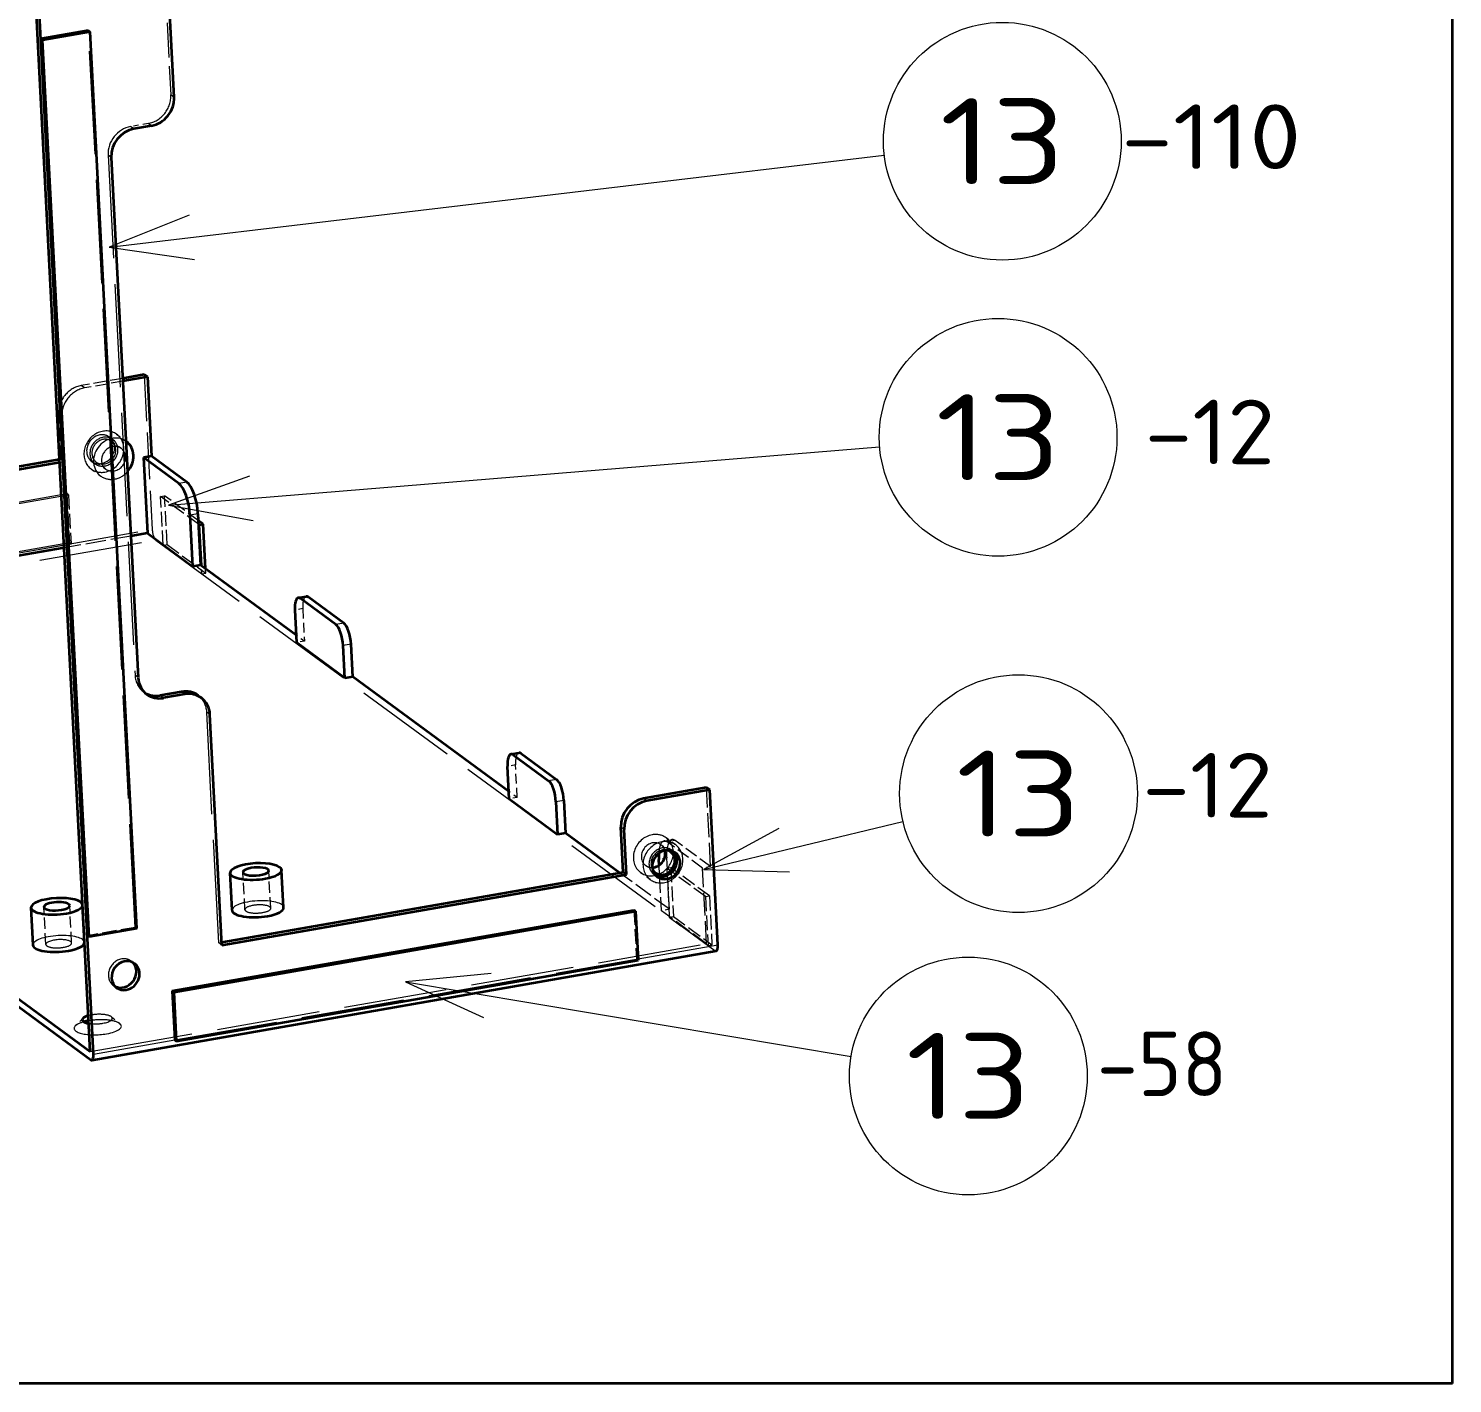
# Model space of a CAD drawing. Extents: x 23 to 417, y 3 to 294.
# Drawn here: x 123.17 to 156.29, y 131.49 to 163 of the extents above; entities that cross this region are included whole.
import ezdxf
from ezdxf.enums import TextEntityAlignment as Align

# ---------------------------------------------------------------- set-up
doc = ezdxf.new("R2010")
doc.units = 0
doc.linetypes.add('DASHED', pattern=[15, 12, -3])
doc.layers.get('0').update_dxf_attribs({"lineweight": 13})
doc.styles.get("Standard").update_dxf_attribs({"font": 'isocp.shx'})

# ---------------------------------------------------------------- blocks, each defined once
blk = doc.blocks.new('BLOCK4708')
at = {"color": 7, "lineweight": 13}
blk.add_text('-12', height=7.5, dxfattribs=at).set_placement((131.58, -33.6), (146.73, -33.6), align=Align.FIT)
blk = doc.blocks.new('BLOCK4709')
at = {"color": 7, "lineweight": 13}
blk.add_text('-58', height=7.5, dxfattribs=at).set_placement((126.03, -107.05), (141.17, -107.05), align=Align.FIT)
blk = doc.blocks.new('BLOCK4710')
at = {"color": 7, "lineweight": 13}
blk.add_text('-12', height=7.5, dxfattribs=at).set_placement((131.31, -74.67), (146.46, -74.67), align=Align.FIT)
blk = doc.blocks.new('BLOCK4711')
at = {"color": 7, "lineweight": 13}
blk.add_text('-110', height=7.5, dxfattribs=at).set_placement((128.83, 0.72), (149.8, 0.72), align=Align.FIT)
blk = doc.blocks.new('BLOCK4720')
at = {"color": 7, "lineweight": 13}
blk.add_line((18.08, -38.36), (100.76, -31.59), dxfattribs=at)
blk.add_lwpolyline([(27.49, -34.99), (18.08, -38.36), (27.92, -40.15)], dxfattribs=at)
blk.add_circle((114.54, -30.47), 13.82, dxfattribs=at)
blk.add_text('13', height=10, dxfattribs=at).set_placement((107.27, -35.47), (121.81, -35.47), align=Align.FIT)
blk = doc.blocks.new('BLOCK4721')
at = {"color": 7, "lineweight": 13}
blk.add_line((45.62, -93.75), (97.45, -102.43), dxfattribs=at)
blk.add_lwpolyline([(55.58, -92.8), (45.62, -93.75), (54.72, -97.9)], dxfattribs=at)
blk.add_circle((111.08, -104.71), 13.82, dxfattribs=at)
blk.add_text('13', height=10, dxfattribs=at).set_placement((103.81, -109.71), (118.35, -109.71), align=Align.FIT)
blk = doc.blocks.new('BLOCK4722')
at = {"color": 7, "lineweight": 13}
blk.add_line((80.27, -80.72), (103.47, -75.13), dxfattribs=at)
blk.add_lwpolyline([(89.05, -75.94), (80.27, -80.72), (90.27, -80.97)], dxfattribs=at)
blk.add_circle((116.91, -71.89), 13.82, dxfattribs=at)
blk.add_text('13', height=10, dxfattribs=at).set_placement((109.64, -76.89), (124.18, -76.89), align=Align.FIT)
blk = doc.blocks.new('BLOCK4723')
at = {"color": 7, "lineweight": 13}
blk.add_line((11.2, -8.36), (101.3, 2.32), dxfattribs=at)
blk.add_lwpolyline([(20.49, -4.65), (11.2, -8.36), (21.1, -9.79)], dxfattribs=at)
blk.add_circle((115.03, 3.94), 13.82, dxfattribs=at)
blk.add_text('13', height=10, dxfattribs=at).set_placement((107.76, -1.06), (122.3, -1.06), align=Align.FIT)
blk = doc.blocks.new('BLOCK4732')
at = {"color": 7, "lineweight": 35}
for p, q in [((8.99, -101.88), (2.21, 28.61)), ((9.36, -102.16), (2.58, 28.33)), ((14.39, -87.57), (8.98, 16.67)), ((8.65, -88.41), (3.23, 15.83)), ((8.84, -88.54), (3.42, 15.7)), ((11.42, 2.05), (14.56, -58.41)), ((-41.11, -41.17), (5.41, -33.03)), ((-41.09, -41.5), (5.43, -33.37)), ((5.95, -43.32), (-56.02, -54.15)), ((-56.02, -54.15), (8.99, -101.88)), ((-55.97, -55.1), (9.04, -102.83)), ((57.65, -71.63), (39.51, -58.31)), ((24.29, -89.51), (22.9, -62.69)), ((24.27, -89.17), (70.96, -81.01)), ((24.29, -89.51), (71.33, -81.29)), ((18.51, -94.82), (72.2, -85.43)), ((18.7, -94.96), (72.39, -85.57)), ((9.16, -102.87), (81.74, -90.18)), ((18.99, -100.65), (72.69, -91.26))]:
    blk.add_line(p, q, dxfattribs=at)
at = {"color": 7, "linetype": 'DASHED', "lineweight": 13, "ltscale": 0.334552}
blk.add_line((17.65, 22.7), (18.34, 9.34), dxfattribs=at)
at = {"color": 7, "lineweight": 35, "ltscale": 0.334552}
blk.add_line((18.02, 22.42), (18.72, 9.06), dxfattribs=at)
at = {"color": 7, "lineweight": 35, "ltscale": 0.140971}
for p, q in [((8.79, 16.81), (3.23, 15.83)), ((8.98, 16.67), (3.42, 15.7)), ((14.39, -87.57), (8.84, -88.54))]:
    blk.add_line(p, q, dxfattribs=at)
at = {"color": 7, "lineweight": 35, "ltscale": 0.005814}
for p, q in [((8.79, 16.81), (8.98, 16.67)), ((3.23, 15.83), (3.42, 15.7)), ((72.2, -85.43), (72.39, -85.57)), ((8.65, -88.41), (8.84, -88.54)), ((18.51, -94.82), (18.7, -94.96)), ((18.81, -100.51), (18.99, -100.65))]:
    blk.add_line(p, q, dxfattribs=at)
at = {"color": 7, "linetype": 'DASHED', "lineweight": 13}
for p, q in [((14.2, -87.44), (8.79, 16.81)), ((11.05, 2.32), (14.19, -58.14)), ((-47.43, -46.4), (6.26, -37.01)), ((-47.24, -46.54), (6.45, -37.15)), ((-56.39, -53.88), (16.19, -41.19)), ((-55.97, -55.1), (16.61, -42.41)), ((-47.14, -52.09), (6.56, -42.7)), ((-46.95, -52.23), (6.75, -42.84)), ((16.61, -42.41), (81.62, -90.14)), ((23.92, -89.24), (22.52, -62.42)), ((8.99, -101.88), (80.64, -89.36)), ((9.04, -102.83), (81.62, -90.14)), ((18.81, -100.51), (72.68, -91.09)), ((18.81, -100.51), (72.5, -91.12))]:
    blk.add_line(p, q, dxfattribs=at)
at = {"color": 7, "linetype": 'DASHED', "lineweight": 13, "ltscale": 0.011627}
for p, q in [((18.72, 9.06), (18.34, 9.34)), ((14.05, 5.38), (13.68, 5.65)), ((16.09, 5.73), (15.71, 6.01)), ((11.42, 2.05), (11.05, 2.32)), ((8.31, -24.74), (7.94, -24.46)), ((5.68, -28.07), (5.31, -27.79)), ((11.23, -30.45), (11.6, -30.73)), ((5.95, -33.28), (5.58, -33)), ((9.16, -33.27), (9.53, -33.55)), ((14.56, -58.41), (14.19, -58.14)), ((15.19, -60.07), (15.57, -60.34)), ((22.9, -62.69), (22.52, -62.42)), ((76.61, -78.46), (76.98, -78.73)), ((74.54, -81.28), (74.91, -81.55)), ((24.29, -89.51), (23.92, -89.24)), ((13.75, -91.36), (14.13, -91.63)), ((11.68, -94.18), (12.06, -94.45))]:
    blk.add_line(p, q, dxfattribs=at)
at = {"color": 7, "linetype": 'DASHED', "lineweight": 13, "ltscale": 0.051689}
blk.add_line((15.71, 6.01), (13.68, 5.65), dxfattribs=at)
at = {"color": 7, "lineweight": 35, "ltscale": 0.051689}
blk.add_line((16.09, 5.73), (14.05, 5.38), dxfattribs=at)
at = {"color": 7, "linetype": 'DASHED', "lineweight": 13, "ltscale": 0.122345}
blk.add_line((12.76, -23.62), (7.94, -24.46), dxfattribs=at)
at = {"color": 7, "linetype": 'DASHED', "lineweight": 13, "ltscale": 0.113276}
blk.add_line((12.77, -23.96), (8.31, -24.74), dxfattribs=at)
at = {"color": 7, "lineweight": 35, "ltscale": 0.063356}
blk.add_line((15.25, -23.18), (12.76, -23.62), dxfattribs=at)
at = {"color": 7, "lineweight": 35, "ltscale": 0.072425}
blk.add_line((15.63, -23.46), (12.77, -23.96), dxfattribs=at)
at = {"color": 7, "lineweight": 35, "ltscale": 0.011627}
for p, q in [((15.63, -23.46), (15.25, -23.18)), ((21.52, -60.48), (21.9, -60.76)), ((81.01, -71.46), (80.63, -71.19)), ((71.33, -81.29), (70.96, -81.01))]:
    blk.add_line(p, q, dxfattribs=at)
at = {"color": 7, "linetype": 'DASHED', "lineweight": 13, "ltscale": 0.450738}
blk.add_line((15.25, -23.18), (16.19, -41.19), dxfattribs=at)
at = {"color": 7, "lineweight": 35, "ltscale": 0.230114}
blk.add_line((15.63, -23.46), (16.11, -32.65), dxfattribs=at)
at = {"color": 7, "linetype": 'DASHED', "lineweight": 13, "ltscale": 0.130539}
for p, q in [((5.58, -33), (5.31, -27.79)), ((5.95, -33.28), (5.68, -28.07))]:
    blk.add_line(p, q, dxfattribs=at)
at = {"color": 7, "linetype": 'DASHED', "lineweight": 13, "ltscale": 0.034882}
for p, q in [((11.45, -30.93), (12.58, -31.75)), ((9.09, -34.15), (10.21, -34.98)), ((9.68, -33.35), (10.8, -34.17)), ((77.05, -77.85), (75.93, -77.03)), ((76.46, -78.66), (75.33, -77.83)), ((74.09, -81.88), (72.97, -81.06)), ((74.68, -81.08), (73.56, -80.25))]:
    blk.add_line(p, q, dxfattribs=at)
at = {"color": 7, "linetype": 'DASHED', "lineweight": 13, "ltscale": 0.033783}
blk.add_line((12.05, -30.12), (13.14, -30.92), dxfattribs=at)
at = {"color": 7, "lineweight": 35, "ltscale": 0.001099}
blk.add_line((13.14, -30.92), (13.17, -30.95), dxfattribs=at)
at = {"color": 7, "linetype": 'DASHED', "lineweight": 13, "ltscale": 0.0042}
blk.add_line((5.41, -33.03), (5.58, -33), dxfattribs=at)
at = {"color": 7, "lineweight": 35, "ltscale": 0.023495}
for p, q in [((16.11, -32.65), (15.18, -32.81)), ((21.81, -45.32), (20.89, -45.48)), ((33.17, -49.13), (34.09, -48.97)), ((39.51, -58.31), (38.58, -58.47)), ((57.91, -67.3), (58.83, -67.14)), ((64.25, -76.48), (63.32, -76.64))]:
    blk.add_line(p, q, dxfattribs=at)
at = {"color": 7, "lineweight": 35, "ltscale": 0.1279}
for p, q in [((19.3, -35.84), (15.18, -32.81)), ((20.23, -35.68), (16.11, -32.65)), ((37.53, -52.23), (33.41, -49.21)), ((38.46, -52.07), (34.34, -49.04)), ((58.15, -67.37), (62.28, -70.4)), ((59.08, -67.21), (63.2, -70.24))]:
    blk.add_line(p, q, dxfattribs=at)
at = {"color": 7, "lineweight": 35, "ltscale": 0.220624}
blk.add_line((15.18, -32.81), (15.64, -41.62), dxfattribs=at)
at = {"color": 7, "linetype": 'DASHED', "lineweight": 13, "ltscale": 0.013269}
blk.add_line((5.43, -33.37), (5.95, -33.28), dxfattribs=at)
at = {"color": 7, "lineweight": 13, "ltscale": 0.023495}
for p, q in [((20.23, -35.68), (19.3, -35.84)), ((21.5, -39.35), (20.58, -39.51)), ((34.34, -49.04), (33.41, -49.21)), ((38.46, -52.07), (37.53, -52.23)), ((39.31, -54.52), (38.38, -54.68)), ((59.08, -67.21), (58.15, -67.37)), ((63.2, -70.24), (62.28, -70.4)), ((64.05, -72.68), (63.13, -72.85))]:
    blk.add_line(p, q, dxfattribs=at)
at = {"color": 7, "linetype": 'DASHED', "lineweight": 13, "ltscale": 0.005814}
for p, q in [((6.45, -37.15), (6.26, -37.01)), ((6.75, -42.84), (6.56, -42.7)), ((14.2, -87.44), (14.39, -87.57)), ((72.5, -91.12), (72.69, -91.26))]:
    blk.add_line(p, q, dxfattribs=at)
at = {"color": 7, "linetype": 'DASHED', "lineweight": 13, "ltscale": 0.142338}
for p, q in [((6.26, -37.01), (6.56, -42.7)), ((6.45, -37.15), (6.75, -42.84)), ((17.46, -43.03), (17.16, -37.34)), ((17.92, -42.95), (17.62, -37.26)), ((76.02, -80.56), (76.31, -86.25)), ((76.48, -80.48), (76.78, -86.17)), ((80.52, -83.86), (80.81, -89.55)), ((80.98, -83.78), (81.27, -89.47)), ((72.2, -85.43), (72.5, -91.12))]:
    blk.add_line(p, q, dxfattribs=at)
at = {"color": 7, "linetype": 'DASHED', "lineweight": 13, "ltscale": 0.011748}
for p, q in [((17.16, -37.34), (17.62, -37.26)), ((17.46, -43.03), (17.92, -42.95)), ((21.96, -46.33), (22.42, -46.25)), ((76.02, -80.56), (76.48, -80.48)), ((80.52, -83.86), (80.98, -83.78)), ((76.31, -86.25), (76.78, -86.17)), ((80.81, -89.55), (81.27, -89.47))]:
    blk.add_line(p, q, dxfattribs=at)
at = {"color": 7, "linetype": 'DASHED', "lineweight": 13, "ltscale": 0.136591}
blk.add_line((21.57, -40.58), (17.16, -37.34), dxfattribs=at)
at = {"color": 7, "linetype": 'DASHED', "lineweight": 13, "ltscale": 0.12153}
blk.add_line((21.54, -40.14), (17.62, -37.26), dxfattribs=at)
at = {"color": 7, "lineweight": 35, "ltscale": 0.149455}
for p, q in [((20.58, -39.51), (20.89, -45.48)), ((21.5, -39.35), (21.81, -45.32))]:
    blk.add_line(p, q, dxfattribs=at)
at = {"color": 7, "lineweight": 35, "ltscale": 0.017997}
blk.add_line((22.12, -40.57), (21.54, -40.14), dxfattribs=at)
at = {"color": 7, "lineweight": 35, "ltscale": 0.002936}
blk.add_line((21.66, -40.65), (21.57, -40.58), dxfattribs=at)
at = {"color": 7, "lineweight": 35, "ltscale": 0.011748}
blk.add_line((21.66, -40.65), (22.12, -40.57), dxfattribs=at)
at = {"color": 7, "lineweight": 35, "ltscale": 0.118615}
blk.add_line((21.91, -45.39), (21.66, -40.65), dxfattribs=at)
at = {"color": 7, "lineweight": 35, "ltscale": 0.129567}
blk.add_line((22.39, -45.74), (22.12, -40.57), dxfattribs=at)
at = {"color": 7, "linetype": 'DASHED', "lineweight": 13, "ltscale": 0.19703}
blk.add_line((13.71, -41.96), (5.95, -43.32), dxfattribs=at)
at = {"color": 7, "lineweight": 35, "ltscale": 0.04893}
blk.add_line((15.64, -41.62), (13.71, -41.96), dxfattribs=at)
at = {"color": 7, "lineweight": 35, "ltscale": 0.162782}
blk.add_line((15.64, -41.62), (20.89, -45.48), dxfattribs=at)
at = {"color": 7, "linetype": 'DASHED', "lineweight": 13, "ltscale": 0.139527}
for p, q in [((17.46, -43.03), (21.96, -46.33)), ((17.92, -42.95), (22.42, -46.25)), ((80.52, -83.86), (76.02, -80.56)), ((80.98, -83.78), (76.48, -80.48)), ((76.31, -86.25), (80.81, -89.55)), ((76.78, -86.17), (81.27, -89.47))]:
    blk.add_line(p, q, dxfattribs=at)
at = {"color": 7, "lineweight": 35, "ltscale": 0.344275}
blk.add_line((32.91, -53.47), (21.81, -45.32), dxfattribs=at)
at = {"color": 7, "linetype": 'DASHED', "lineweight": 13, "ltscale": 0.023723}
blk.add_line((21.96, -46.33), (21.91, -45.39), dxfattribs=at)
at = {"color": 7, "linetype": 'DASHED', "lineweight": 13, "ltscale": 0.012771}
blk.add_line((22.42, -46.25), (22.39, -45.74), dxfattribs=at)
at = {"color": 7, "linetype": 'DASHED', "lineweight": 13, "ltscale": 0.023495}
for p, q in [((33.69, -50.39), (32.76, -50.55)), ((33.88, -54.18), (32.96, -54.34)), ((58.43, -68.56), (57.5, -68.72)), ((58.62, -72.35), (57.7, -72.51)), ((75.69, -77.4), (76.62, -77.24)), ((76.99, -77.35), (76.06, -77.51)), ((76.01, -79.37), (75.08, -79.53)), ((81.11, -80.38), (80.18, -80.54)), ((76.32, -85.34), (75.39, -85.5))]:
    blk.add_line(p, q, dxfattribs=at)
at = {"color": 7, "lineweight": 35, "ltscale": 0.094927}
for p, q in [((32.76, -50.55), (32.96, -54.34)), ((39.51, -58.31), (39.31, -54.52)), ((38.58, -58.47), (38.38, -54.68)), ((57.7, -72.51), (57.5, -68.72)), ((63.13, -72.85), (63.32, -76.64)), ((64.05, -72.68), (64.25, -76.48))]:
    blk.add_line(p, q, dxfattribs=at)
at = {"color": 7, "linetype": 'DASHED', "lineweight": 13, "ltscale": 0.094927}
for p, q in [((33.69, -50.39), (33.88, -54.18)), ((58.62, -72.35), (58.43, -68.56))]:
    blk.add_line(p, q, dxfattribs=at)
at = {"color": 7, "linetype": 'DASHED', "lineweight": 13, "ltscale": 0.030123}
for p, q in [((33.88, -54.18), (32.91, -53.47)), ((58.62, -72.35), (57.65, -71.63))]:
    blk.add_line(p, q, dxfattribs=at)
at = {"color": 7, "lineweight": 35, "ltscale": 0.174409}
for p, q in [((38.58, -58.47), (32.96, -54.34)), ((57.7, -72.51), (63.32, -76.64))]:
    blk.add_line(p, q, dxfattribs=at)
at = {"color": 7, "lineweight": 35, "ltscale": 0.063035}
for p, q in [((19.6, -60.06), (17.11, -60.49)), ((19.97, -60.34), (17.49, -60.77))]:
    blk.add_line(p, q, dxfattribs=at)
at = {"color": 7, "lineweight": 13, "ltscale": 0.011627}
for p, q in [((17.49, -60.77), (17.11, -60.49)), ((19.97, -60.34), (19.6, -60.06)), ((73.69, -72.74), (73.32, -72.47)), ((71.06, -76.07), (70.69, -75.8))]:
    blk.add_line(p, q, dxfattribs=at)
at = {"color": 7, "lineweight": 35, "ltscale": 0.185701}
for p, q in [((80.63, -71.19), (73.32, -72.47)), ((81.01, -71.46), (73.69, -72.74))]:
    blk.add_line(p, q, dxfattribs=at)
at = {"color": 7, "linetype": 'DASHED', "lineweight": 13, "ltscale": 0.230114}
blk.add_line((81.11, -80.38), (80.63, -71.19), dxfattribs=at)
at = {"color": 7, "lineweight": 35, "ltscale": 0.450738}
blk.add_line((81.94, -89.47), (81.01, -71.46), dxfattribs=at)
at = {"color": 7, "lineweight": 35, "ltscale": 0.130539}
for p, q in [((70.96, -81.01), (70.69, -75.8)), ((71.33, -81.29), (71.06, -76.07))]:
    blk.add_line(p, q, dxfattribs=at)
at = {"color": 7, "lineweight": 35, "ltscale": 0.194715}
blk.add_line((70.53, -81.09), (64.25, -76.48), dxfattribs=at)
at = {"color": 7, "linetype": 'DASHED', "lineweight": 13, "ltscale": 0.1279}
for p, q in [((80.18, -80.54), (76.06, -77.51)), ((81.11, -80.38), (76.99, -77.35))]:
    blk.add_line(p, q, dxfattribs=at)
at = {"color": 7, "linetype": 'DASHED', "lineweight": 13, "ltscale": 0.149455}
blk.add_line((76.32, -85.34), (76.01, -79.37), dxfattribs=at)
at = {"color": 7, "lineweight": 35, "ltscale": 0.109126}
for p, q in [((25.47, -85.45), (25.24, -81.09)), ((31.46, -85.14), (31.23, -80.78)), ((2.33, -89.5), (2.1, -85.14)), ((8.32, -89.19), (8.09, -84.83))]:
    blk.add_line(p, q, dxfattribs=at)
at = {"color": 7, "linetype": 'DASHED', "lineweight": 13, "ltscale": 0.109126}
for p, q in [((26.97, -85.38), (26.74, -81.02)), ((29.96, -85.22), (29.74, -80.86)), ((3.82, -89.42), (3.6, -85.06)), ((6.82, -89.27), (6.59, -84.91))]:
    blk.add_line(p, q, dxfattribs=at)
at = {"color": 7, "linetype": 'DASHED', "lineweight": 13, "ltscale": 0.179683}
blk.add_line((76.32, -85.34), (70.53, -81.09), dxfattribs=at)
at = {"color": 7, "lineweight": 35, "ltscale": 0.017093}
blk.add_line((75.12, -80.21), (75.08, -79.53), dxfattribs=at)
at = {"color": 7, "linetype": 'DASHED', "lineweight": 13, "ltscale": 0.132362}
blk.add_line((75.39, -85.5), (75.12, -80.21), dxfattribs=at)
at = {"color": 7, "linetype": 'DASHED', "lineweight": 13, "ltscale": 0.220624}
blk.add_line((80.64, -89.36), (80.18, -80.54), dxfattribs=at)
at = {"color": 7, "lineweight": 35, "ltscale": 0.142338}
for p, q in [((72.39, -85.57), (72.69, -91.26)), ((18.51, -94.82), (18.81, -100.51)), ((18.7, -94.96), (18.99, -100.65))]:
    blk.add_line(p, q, dxfattribs=at)
at = {"color": 7, "linetype": 'DASHED', "lineweight": 13, "ltscale": 0.162782}
blk.add_line((80.64, -89.36), (75.39, -85.5), dxfattribs=at)
at = {"color": 7, "linetype": 'DASHED', "lineweight": 13, "ltscale": 0.140971}
blk.add_line((14.2, -87.44), (8.65, -88.41), dxfattribs=at)
at = {"color": 7, "linetype": 'DASHED', "lineweight": 13, "ltscale": 0.009069}
blk.add_line((23.92, -89.24), (24.27, -89.17), dxfattribs=at)
at = {"color": 7, "lineweight": 13, "ltscale": 0.235116}
blk.add_line((72.68, -91.09), (81.94, -89.47), dxfattribs=at)
at = {"color": 7, "linetype": 'DASHED', "lineweight": 13, "ltscale": 0.03164}
for p, q in [((8.14, -98.01), (7.24, -98.9)), ((11.44, -97.84), (12.42, -98.63))]:
    blk.add_line(p, q, dxfattribs=at)
at = {"color": 7, "lineweight": 13, "ltscale": 0.239651}
blk.add_line((9.36, -102.16), (18.81, -100.51), dxfattribs=at)
at = {"color": 7, "linetype": 'DASHED', "lineweight": 13}
for centre, major_axis, ratio, start_param, end_param in [((15.57, 8.85), (1.78, 2.42), 0.885263, 3.887152, 5.457949), ((13.83, 2.81), (1.78, 2.42), 0.885263, 0.74556, 2.316356), ((8.08, -27.3), (-1.78, -2.42), 0.885263, 3.887152, 5.457949), ((8.46, -27.58), (-1.78, -2.42), 0.885263, 3.887152, 5.457949), ((10.57, -32.14), (-1.48, -2.02), 0.885263, 3.141584, 6.283177), ((10.19, -31.86), (-1.04, -1.41), 0.885263, 3.887152, 6.283177), ((10.57, -32.14), (-1.04, -1.41), 0.885263, 3.141584, 6.283177), ((10.57, -32.14), (-0.89, -1.21), 0.885263, 3.887152, 6.283177), ((11.69, -32.96), (-1.48, -2.02), 0.885263, 3.161253, 6.283177), ((10.19, -31.86), (-1.04, -1.41), 0.885263, 6.283177, 9.424769), ((10.57, -32.14), (-0.89, -1.21), 0.885263, 6.283177, 9.424769), ((10.19, -31.86), (-1.04, -1.41), 0.885263, 3.141584, 3.887152), ((10.57, -32.14), (-0.89, -1.21), 0.885263, 3.141584, 3.887152), ((10.57, -32.14), (-1.04, -1.41), 0.885263, 0.74556, 3.141584), ((10.57, -32.14), (-1.48, -2.02), 0.885263, 0.74556, 3.141584), ((11.69, -32.96), (-0.89, -1.21), 0.885263, 3.887152, 6.283177), ((11.69, -32.96), (-0.89, -1.21), 0.885263, 6.283177, 9.424769), ((11.69, -32.96), (-0.89, -1.21), 0.885263, 3.141584, 3.887152), ((10.57, -32.14), (-1.48, -2.02), 0.885263, 6.283177, 7.028745), ((10.57, -32.14), (-1.04, -1.41), 0.885263, 6.283177, 7.028745), ((11.69, -32.96), (-1.48, -2.02), 0.885263, 0.74556, 1.471323), ((11.69, -32.96), (-1.48, -2.02), 0.885263, 6.283177, 7.028745), ((16.56, -41.46), (-0.172, 0.985), 0.341706, 1.228429, 2.799225), ((34.44, -50.94), (0.34, -1.97), 0.341706, 3.141616, 4.370022), ((16.97, -57.65), (1.78, 2.42), 0.885263, 2.316356, 3.141546), ((16.97, -57.65), (1.78, 2.42), 0.885263, 3.141546, 3.229237), ((19.75, -62.9), (1.78, 2.42), 0.885263, 5.457949, 6.283139), ((59.18, -69.11), (0.34, -1.97), 0.341706, 3.141616, 4.370022), ((74.45, -79.04), (1.48, 2.02), 0.885263, 0.74556, 3.141584), ((74.45, -79.04), (0.89, 1.21), 0.885263, 6.283177, 9.424769), ((74.45, -79.04), (1.48, 2.02), 0.885263, 3.141584, 6.283177), ((75.57, -79.87), (1.48, 2.02), 0.885263, 0.74556, 3.141584), ((74.45, -79.04), (1.48, 2.02), 0.885263, 6.283177, 7.028745), ((76.21, -80.36), (0.52, -2.96), 0.341706, 3.141616, 4.110983), ((75.57, -79.87), (1.48, 2.02), 0.885263, 6.283177, 7.028745), ((76.21, -80.36), (0.52, -2.96), 0.341706, 2.799225, 3.141616), ((77.13, -80.2), (0.52, -2.96), 0.341706, 3.141616, 4.370022), ((77.13, -80.2), (0.52, -2.96), 0.341706, 2.799225, 3.141616), ((75.57, -79.87), (1.04, 1.41), 0.885263, 0.74556, 3.141584), ((75.57, -79.87), (0.89, 1.21), 0.885263, 0.347241, 2.794702), ((75.57, -79.87), (1.48, 2.02), 0.885263, 3.141584, 6.283177), ((74.45, -79.04), (0.89, 1.21), 0.885263, 5.674887, 6.283177), ((75.57, -79.87), (1.04, 1.41), 0.885263, 6.283177, 7.028745), ((75.57, -79.87), (1.04, 1.41), 0.885263, 6.132687, 6.283177), ((74.45, -79.04), (0.89, 1.21), 0.885263, 3.141584, 3.749556), ((75.57, -79.87), (1.04, 1.41), 0.885263, 3.141584, 3.29225), ((28.47, -85.3), (3, 0.16), 0.31551, 6.283145, 9.424737), ((28.47, -85.3), (1.5, 0.08), 0.31551, 1.939171, 3.141552), ((28.47, -85.3), (1.5, 0.08), 0.31551, 3.141552, 6.283145), ((28.47, -85.3), (1.5, 0.08), 0.31551, 6.283145, 8.222356), ((5.32, -89.34), (3, 0.16), 0.31551, 6.283145, 9.424737), ((5.32, -89.34), (1.5, 0.08), 0.31551, 6.283145, 9.424737), ((5.32, -89.34), (1.5, 0.08), 0.31551, 5.080763, 6.283145), ((5.32, -89.34), (1.5, 0.08), 0.31551, 3.141552, 5.080763), ((12.72, -92.77), (1.04, 1.41), 0.885263, 6.283177, 7.028745), ((81.57, -89.19), (-0.172, 0.985), 0.341706, 2.799225, 3.141616), ((12.72, -92.77), (1.04, 1.41), 0.885263, 0.74556, 3.141584), ((12.72, -92.77), (1.04, 1.41), 0.885263, 6.132687, 6.283177), ((12.72, -92.77), (1.04, 1.41), 0.885263, 3.141584, 3.29225), ((9.8, -98.1), (1.75, 0.09), 0.31551, 0.338964, 2.183071), ((9.85, -99.05), (2.75, 0.14), 0.31551, 2.802619, 5.080763), ((9.85, -99.05), (2.75, 0.14), 0.31551, 2.182667, 2.802619), ((9.85, -99.05), (2.75, 0.14), 0.31551, 0.338963, 1.945466), ((9.8, -98.1), (1.75, 0.09), 0.31551, 4.100047, 5.080763), ((9.8, -98.1), (1.75, 0.09), 0.31551, 5.080763, 6.622149), ((9.85, -99.05), (2.75, 0.14), 0.31551, 5.080763, 6.622149)]:
    blk.add_ellipse(centre, major_axis=major_axis, ratio=ratio, start_param=start_param, end_param=end_param, dxfattribs=at)
at = {"color": 7, "lineweight": 35}
for centre, major_axis, ratio, start_param, end_param in [((15.94, 8.58), (1.78, 2.42), 0.885263, 3.887152, 5.457949), ((14.2, 2.53), (1.78, 2.42), 0.885263, 0.74556, 2.316356), ((11.69, -32.96), (-1.48, -2.02), 0.885263, 3.141584, 3.161253), ((11.69, -32.96), (-1.48, -2.02), 0.885263, 1.471323, 3.141584), ((19.45, -38.68), (0.52, -2.96), 0.341706, 1.228429, 2.799225), ((20.38, -38.52), (0.52, -2.96), 0.341706, 1.228429, 2.799225), ((33.51, -51.1), (0.34, -1.97), 0.341706, 3.141616, 4.370022), ((33.51, -51.1), (0.34, -1.97), 0.341706, 2.799225, 3.141616), ((34.44, -50.94), (0.34, -1.97), 0.341706, 2.799225, 3.141616), ((37.63, -54.13), (0.34, -1.97), 0.341706, 1.228429, 2.799225), ((38.56, -53.97), (0.34, -1.97), 0.341706, 1.228429, 2.799225), ((17.34, -57.93), (1.78, 2.42), 0.885263, 2.316356, 3.141546), ((16.97, -57.65), (1.78, 2.42), 0.885263, 3.229237, 3.887152), ((17.34, -57.93), (1.78, 2.42), 0.885263, 3.141546, 3.887152), ((19.75, -62.9), (1.78, 2.42), 0.885263, 6.283139, 7.028745), ((20.12, -63.18), (1.78, 2.42), 0.885263, 6.283139, 7.028745), ((20.12, -63.18), (1.78, 2.42), 0.885263, 5.457949, 6.283139), ((58.25, -69.27), (0.34, -1.97), 0.341706, 3.141616, 4.370022), ((58.25, -69.27), (0.34, -1.97), 0.341706, 2.799225, 3.141616), ((59.18, -69.11), (0.34, -1.97), 0.341706, 2.799225, 3.141616), ((62.38, -72.3), (0.34, -1.97), 0.341706, 1.228429, 2.799225), ((63.3, -72.13), (0.34, -1.97), 0.341706, 1.228429, 2.799225), ((73.46, -75.31), (1.78, 2.42), 0.885263, 0.74556, 2.316356), ((73.84, -75.59), (1.78, 2.42), 0.885263, 0.74556, 2.316356), ((75.95, -80.14), (1.04, 1.41), 0.885263, 6.283177, 9.424769), ((74.45, -79.04), (0.89, 1.21), 0.885263, 3.887152, 5.674887), ((75.57, -79.87), (1.04, 1.41), 0.885263, 3.29225, 6.132687), ((76.21, -80.36), (0.52, -2.96), 0.341706, 4.110983, 4.370022), ((75.57, -79.87), (0.89, 1.21), 0.885263, 3.887152, 6.283177), ((75.95, -80.14), (1.04, 1.41), 0.885263, 3.887152, 6.283177), ((75.57, -79.87), (0.89, 1.21), 0.885263, 6.283177, 6.630426), ((28.24, -80.94), (3, 0.16), 0.31551, 6.283145, 9.424737), ((28.24, -80.94), (3, 0.16), 0.31551, 3.141552, 5.080763), ((28.24, -80.94), (1.5, 0.08), 0.31551, 1.939171, 3.141552), ((28.24, -80.94), (1.5, 0.08), 0.31551, 3.141552, 6.283145), ((28.24, -80.94), (1.5, 0.08), 0.31551, 6.283145, 8.222356), ((28.24, -80.94), (3, 0.16), 0.31551, 5.080763, 6.283145), ((74.45, -79.04), (0.89, 1.21), 0.885263, 3.749556, 3.887152), ((75.57, -79.87), (0.89, 1.21), 0.885263, 2.794702, 3.141584), ((75.57, -79.87), (0.89, 1.21), 0.885263, 3.141584, 3.887152), ((75.95, -80.14), (1.04, 1.41), 0.885263, 3.141584, 3.887152), ((5.09, -84.99), (3, 0.16), 0.31551, 6.283145, 9.424737), ((5.09, -84.99), (3, 0.16), 0.31551, 3.141552, 5.080763), ((5.09, -84.99), (1.5, 0.08), 0.31551, 6.283145, 9.424737), ((5.09, -84.99), (1.5, 0.08), 0.31551, 3.141552, 5.080763), ((5.09, -84.99), (1.5, 0.08), 0.31551, 5.080763, 6.283145), ((5.09, -84.99), (3, 0.16), 0.31551, 5.080763, 6.283145), ((28.47, -85.3), (3, 0.16), 0.31551, 3.141552, 5.080763), ((28.47, -85.3), (3, 0.16), 0.31551, 5.080763, 6.283145), ((5.32, -89.34), (3, 0.16), 0.31551, 5.080763, 6.283145), ((5.32, -89.34), (3, 0.16), 0.31551, 3.141552, 5.080763), ((81.57, -89.19), (-0.172, 0.985), 0.341706, 3.141616, 4.370022), ((13.09, -93.04), (1.04, 1.41), 0.885263, 6.283177, 9.424769), ((12.72, -92.77), (1.04, 1.41), 0.885263, 3.29225, 6.132687), ((13.09, -93.04), (1.04, 1.41), 0.885263, 3.887152, 6.283177), ((13.09, -93.04), (1.04, 1.41), 0.885263, 3.141584, 3.887152), ((9.8, -98.1), (1.75, 0.09), 0.31551, 2.802619, 4.100047), ((9.8, -98.1), (1.75, 0.09), 0.31551, 2.183071, 2.802619), ((9.85, -99.05), (2.75, 0.14), 0.31551, 1.945466, 2.182667), ((8.99, -101.88), (-0.172, 0.985), 0.341706, 3.141616, 4.370022), ((8.99, -101.88), (-0.172, 0.985), 0.341706, 2.799225, 3.141616)]:
    blk.add_ellipse(centre, major_axis=major_axis, ratio=ratio, start_param=start_param, end_param=end_param, dxfattribs=at)

msp = doc.modelspace()

# ---------------------------------------------------------------- linework, layer by layer
at = {"color": 7, "lineweight": 35}
for q in [(156.2861, 206.6041), (97.0605, 131.4948)]:
    msp.add_line((156.2861, 131.4948), q, dxfattribs=at)

# ---------------------------------------------------------------- block references
at = {"lineweight": 0, "xscale": 0.2, "yscale": 0.2, "zscale": 0.2}
for name in ['BLOCK4732', 'BLOCK4723', 'BLOCK4711', 'BLOCK4720', 'BLOCK4708', 'BLOCK4722', 'BLOCK4710', 'BLOCK4721', 'BLOCK4709']:
    msp.add_blockref(name, (122.8119, 159.5867), dxfattribs=at)

doc.saveas('drawing.dxf')
